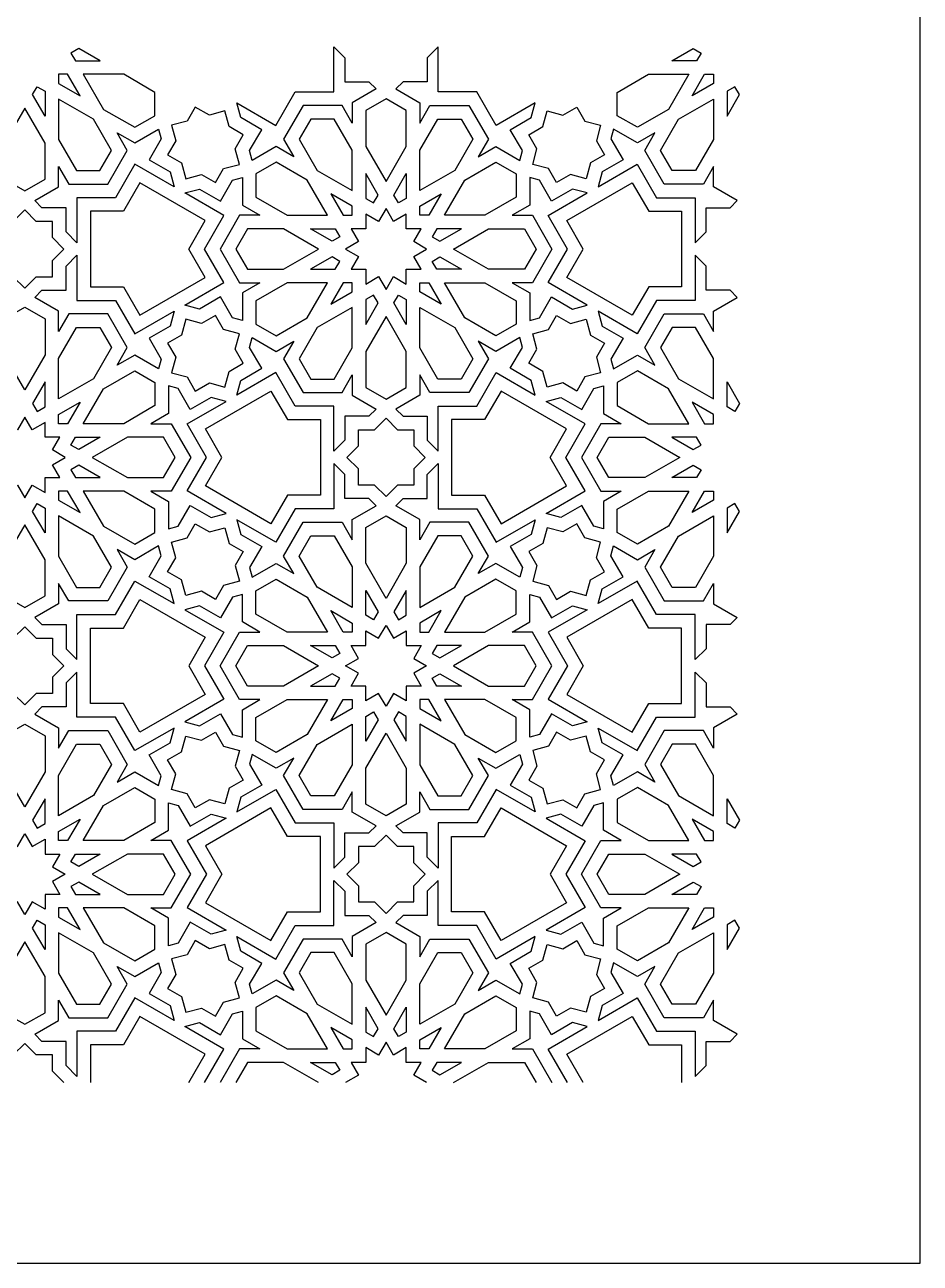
# Model space of a CAD drawing. Extents: x -2840 to -859, y 781 to 3225.
# Drawn here: x -1850 to -859, y 781 to 2152 of the extents above; entities that cross this region are included whole.
import ezdxf

# ---------------------------------------------------------------- set-up
doc = ezdxf.new("R2010")
doc.units = 0
doc.layers.add('LAYER_05', color=1, linetype='CONTINUOUS')

msp = doc.modelspace()

# ---------------------------------------------------------------- linework, layer by layer
at = {"layer": 'LAYER_05'}
for points in [[(-2840.5, 780.7), (-858.9, 780.7), (-858.9, 3225.4), (-2840.5, 3225.4)], [(-1793.6, 2112.2), (-1766.2, 2112.2), (-1790, 2125.9), (-1798.7, 2120.8)], [(-1461, 2081), (-1487.4, 2065.7), (-1487.4, 2043.2), (-1498.6, 2062.7), (-1541.8, 2062.7), (-1563.4, 2025.4), (-1552.1, 2005.8), (-1571.6, 2017.1), (-1598, 2001.9), (-1600.9, 2012.7), (-1587.5, 2035.8), (-1610.7, 2049.2), (-1615.1, 2065.6), (-1571.8, 2040.6), (-1550.4, 2077.7), (-1507.6, 2077.7), (-1507.6, 2127.6), (-1495.6, 2115.6), (-1495.6, 2088.9), (-1468.9, 2088.9)], [(-1439, 2081), (-1412.6, 2065.7), (-1412.6, 2043.2), (-1401.4, 2062.7), (-1358.2, 2062.7), (-1336.6, 2025.4), (-1347.9, 2005.8), (-1328.4, 2017.1), (-1302, 2001.9), (-1299.1, 2012.7), (-1312.5, 2035.8), (-1289.3, 2049.2), (-1284.9, 2065.6), (-1328.2, 2040.6), (-1349.6, 2077.7), (-1392.4, 2077.7), (-1392.4, 2127.6), (-1404.4, 2115.6), (-1404.4, 2088.9), (-1431.1, 2088.9)], [(-1106.3, 2112.2), (-1133.8, 2112.2), (-1110, 2125.9), (-1101.3, 2120.8)], [(-1812.3, 2087.1), (-1788.6, 2073.4), (-1802.3, 2097.2), (-1812.3, 2097.2)], [(-1762.6, 2058.4), (-1728.1, 2038.5), (-1705.7, 2051.4), (-1705.7, 2077.2), (-1740.2, 2097.2), (-1785, 2097.2)], [(-1137.4, 2058.4), (-1171.9, 2038.5), (-1194.3, 2051.4), (-1194.3, 2077.2), (-1159.7, 2097.2), (-1115, 2097.2)], [(-1087.7, 2087.1), (-1111.4, 2073.4), (-1097.7, 2097.2), (-1087.7, 2097.2)], [(-1827.3, 2078.5), (-1827.3, 2051), (-1841, 2074.8), (-1836, 2083.5)], [(-1072.7, 2078.5), (-1072.7, 2051), (-1058.9, 2074.8), (-1064, 2083.5)], [(-1849.7, 2059.8), (-1872.1, 2021), (-1872.1, 1981.2), (-1849.7, 1968.3), (-1827.3, 1981.2), (-1827.3, 2021)], [(-1812.3, 2025.1), (-1792.4, 1990.6), (-1766.6, 1990.6), (-1753.7, 2012.9), (-1773.6, 2047.4), (-1812.3, 2069.8)], [(-1612.3, 1997.5), (-1617, 2014.8), (-1608, 2030.3), (-1623.5, 2039.3), (-1628.2, 2056.7), (-1645.5, 2052), (-1661.1, 2061), (-1670, 2045.4), (-1687.4, 2040.8), (-1682.7, 2023.5), (-1691.7, 2007.9), (-1676.2, 1999), (-1671.5, 1981.6), (-1654.2, 1986.3), (-1638.6, 1977.3), (-1629.7, 1992.8)], [(-1450, 2070), (-1472.4, 2057.1), (-1472.4, 2017.2), (-1450, 1978.5), (-1427.6, 2017.2), (-1427.6, 2057.1)], [(-1287.7, 1997.5), (-1283, 2014.8), (-1292, 2030.3), (-1276.4, 2039.3), (-1271.8, 2056.7), (-1254.5, 2052), (-1238.9, 2061), (-1230, 2045.4), (-1212.6, 2040.8), (-1217.3, 2023.5), (-1208.3, 2007.9), (-1223.8, 1999), (-1228.5, 1981.6), (-1245.8, 1986.3), (-1261.4, 1977.3), (-1270.3, 1992.8)], [(-1087.7, 2025.1), (-1107.6, 1990.6), (-1133.4, 1990.6), (-1146.3, 2012.9), (-1126.4, 2047.4), (-1087.7, 2069.8)], [(-1487.4, 2013.2), (-1507.3, 2047.7), (-1533.1, 2047.7), (-1546, 2025.4), (-1526.1, 1990.8), (-1487.4, 1968.5)], [(-1412.6, 2013.2), (-1392.7, 2047.7), (-1366.9, 2047.7), (-1354, 2025.4), (-1373.9, 1990.8), (-1412.6, 1968.5)], [(-1792.1, 1910.7), (-1804.1, 1922.7), (-1804.1, 1949.4), (-1830.8, 1949.4), (-1838.7, 1957.3), (-1812.3, 1972.5), (-1812.3, 1995.1), (-1801.1, 1975.6), (-1757.9, 1975.6), (-1736.4, 2012.9), (-1747.6, 2032.4), (-1728.1, 2021.2), (-1701.7, 2036.4), (-1698.8, 2025.6), (-1712.2, 2002.4), (-1689, 1989.1), (-1684.6, 1972.7), (-1727.9, 1997.6), (-1749.3, 1960.6), (-1792.1, 1960.6)], [(-1107.9, 1910.7), (-1095.9, 1922.7), (-1095.9, 1949.4), (-1069.2, 1949.4), (-1061.3, 1957.3), (-1087.7, 1972.5), (-1087.7, 1995.1), (-1098.9, 1975.6), (-1142.1, 1975.6), (-1163.6, 2012.9), (-1152.4, 2032.4), (-1171.9, 2021.2), (-1198.3, 2036.4), (-1201.2, 2025.6), (-1187.8, 2002.4), (-1211, 1989.1), (-1215.3, 1972.7), (-1172.1, 1997.6), (-1150.7, 1960.6), (-1107.9, 1960.6)], [(-1537.1, 1979.9), (-1571.6, 1999.8), (-1594, 1986.9), (-1594, 1961), (-1559.5, 1941.1), (-1514.7, 1941.1)], [(-1362.9, 1979.9), (-1328.4, 1999.8), (-1306, 1986.9), (-1306, 1961), (-1340.5, 1941.1), (-1385.3, 1941.1)], [(-1777.1, 1861.9), (-1740.6, 1861.9), (-1722.4, 1830.4), (-1650, 1872.2), (-1668.2, 1903.7), (-1650, 1935.3), (-1722.4, 1977.1), (-1740.6, 1945.6), (-1777.1, 1945.6)], [(-1672.7, 1841.7), (-1629.5, 1866.7), (-1650.9, 1903.7), (-1629.5, 1940.8), (-1672.7, 1965.8), (-1656.3, 1970.2), (-1633.2, 1956.8), (-1619.8, 1980), (-1609, 1982.9), (-1609, 1952.4), (-1589.5, 1941.1), (-1612, 1941.1), (-1633.6, 1903.7), (-1612, 1866.4), (-1589.5, 1866.4), (-1609, 1855.1), (-1609, 1824.6), (-1619.8, 1827.5), (-1633.2, 1850.7), (-1656.3, 1837.3)], [(-1458.7, 1963.5), (-1472.4, 1987.2), (-1472.4, 1959.8), (-1463.7, 1954.8)], [(-1441.3, 1963.5), (-1427.6, 1987.2), (-1427.6, 1959.8), (-1436.3, 1954.8)], [(-1227.3, 1841.7), (-1270.5, 1866.7), (-1249.1, 1903.7), (-1270.5, 1940.8), (-1227.3, 1965.8), (-1243.7, 1970.2), (-1266.8, 1956.8), (-1280.2, 1980), (-1291, 1982.9), (-1291, 1952.4), (-1310.5, 1941.1), (-1288, 1941.1), (-1266.4, 1903.7), (-1288, 1866.4), (-1310.5, 1866.4), (-1291, 1855.1), (-1291, 1824.6), (-1280.2, 1827.5), (-1266.8, 1850.7), (-1243.7, 1837.3)], [(-1122.9, 1861.9), (-1159.4, 1861.9), (-1177.6, 1830.4), (-1250, 1872.2), (-1231.8, 1903.7), (-1250, 1935.3), (-1177.6, 1977.1), (-1159.4, 1945.6), (-1122.9, 1945.6)], [(-1487.4, 1951.2), (-1511.1, 1964.9), (-1497.4, 1941.1), (-1487.4, 1941.1)], [(-1412.6, 1951.2), (-1388.9, 1964.9), (-1402.6, 1941.1), (-1412.6, 1941.1)], [(-1450, 1859), (-1441.8, 1873.2), (-1427.6, 1865), (-1427.6, 1881.4), (-1411.3, 1881.4), (-1419.4, 1895.6), (-1405.3, 1903.7), (-1419.4, 1911.9), (-1411.3, 1926.1), (-1427.6, 1926.1), (-1427.6, 1942.5), (-1441.8, 1934.3), (-1450, 1948.5), (-1458.2, 1934.3), (-1472.4, 1942.5), (-1472.4, 1926.1), (-1488.7, 1926.1), (-1480.6, 1911.9), (-1494.7, 1903.7), (-1480.6, 1895.6), (-1488.7, 1881.4), (-1472.4, 1881.4), (-1472.4, 1865), (-1458.2, 1873.2)], [(-1849.7, 1947.1), (-1862.4, 1934.4), (-1880.3, 1934.4), (-1880.3, 1916.4), (-1893, 1903.7), (-1880.3, 1891.1), (-1880.3, 1873.1), (-1862.4, 1873.1), (-1849.7, 1860.4), (-1837, 1873.1), (-1819.1, 1873.1), (-1819.1, 1891.1), (-1806.4, 1903.7), (-1819.1, 1916.4), (-1819.1, 1934.4), (-1837, 1934.4)], [(-1563.5, 1926.1), (-1603.3, 1926.1), (-1616.2, 1903.7), (-1603.3, 1881.4), (-1563.5, 1881.4), (-1524.7, 1903.7)], [(-1509.7, 1912.4), (-1533.5, 1926.1), (-1506.1, 1926.1), (-1501, 1917.4)], [(-1390.3, 1912.4), (-1366.5, 1926.1), (-1393.9, 1926.1), (-1399, 1917.4)], [(-1336.5, 1926.1), (-1296.7, 1926.1), (-1283.8, 1903.7), (-1296.7, 1881.4), (-1336.5, 1881.4), (-1375.3, 1903.7)], [(-1701.7, 1771.1), (-1728.1, 1786.3), (-1747.6, 1775.1), (-1736.4, 1794.6), (-1757.9, 1831.9), (-1801.1, 1831.9), (-1812.3, 1812.4), (-1812.3, 1835), (-1838.7, 1850.2), (-1830.8, 1858.1), (-1804.1, 1858.1), (-1804.1, 1884.8), (-1792.1, 1896.8), (-1792.1, 1846.9), (-1749.3, 1846.9), (-1727.9, 1809.9), (-1684.6, 1834.8), (-1689, 1818.4), (-1712.2, 1805.1), (-1698.8, 1781.9)], [(-1509.7, 1895.1), (-1533.5, 1881.4), (-1506.1, 1881.4), (-1501, 1890.1)], [(-1390.3, 1895.1), (-1366.5, 1881.4), (-1393.9, 1881.4), (-1399, 1890.1)], [(-1198.3, 1771.1), (-1171.9, 1786.3), (-1152.4, 1775.1), (-1163.6, 1794.6), (-1142.1, 1831.9), (-1098.9, 1831.9), (-1087.7, 1812.4), (-1087.7, 1835), (-1061.3, 1850.2), (-1069.2, 1858.1), (-1095.9, 1858.1), (-1095.9, 1884.8), (-1107.9, 1896.8), (-1107.9, 1846.9), (-1150.7, 1846.9), (-1172.1, 1809.9), (-1215.3, 1834.8), (-1211, 1818.4), (-1187.8, 1805.1), (-1201.2, 1781.9)], [(-1559.5, 1866.4), (-1594, 1846.5), (-1594, 1820.6), (-1571.6, 1807.7), (-1537.1, 1827.6), (-1514.7, 1866.4)], [(-1497.4, 1866.4), (-1511.1, 1842.6), (-1487.4, 1856.3), (-1487.4, 1866.4)], [(-1402.6, 1866.4), (-1388.9, 1842.6), (-1412.6, 1856.3), (-1412.6, 1866.4)], [(-1340.5, 1866.4), (-1306, 1846.5), (-1306, 1820.6), (-1328.4, 1807.7), (-1362.9, 1827.6), (-1385.3, 1866.4)], [(-1472.4, 1847.7), (-1472.4, 1820.3), (-1458.7, 1844), (-1463.7, 1852.7)], [(-1427.6, 1847.7), (-1427.6, 1820.3), (-1441.3, 1844), (-1436.3, 1852.7)], [(-1849.7, 1747.7), (-1872.1, 1786.5), (-1872.1, 1826.3), (-1849.7, 1839.2), (-1827.3, 1826.3), (-1827.3, 1786.5)], [(-1526.1, 1816.7), (-1546, 1782.1), (-1533.1, 1759.8), (-1507.3, 1759.8), (-1487.4, 1794.3), (-1487.4, 1839)], [(-1373.9, 1816.7), (-1354, 1782.1), (-1366.9, 1759.8), (-1392.7, 1759.8), (-1412.6, 1794.3), (-1412.6, 1839)], [(-1612.3, 1810), (-1629.7, 1814.7), (-1638.6, 1830.2), (-1654.2, 1821.2), (-1671.5, 1825.9), (-1676.2, 1808.5), (-1691.7, 1799.6), (-1682.7, 1784), (-1687.4, 1766.7), (-1670, 1762.1), (-1661.1, 1746.5), (-1645.5, 1755.5), (-1628.2, 1750.8), (-1623.5, 1768.2), (-1608, 1777.2), (-1617, 1792.7)], [(-1450, 1829), (-1472.4, 1790.3), (-1472.4, 1750.4), (-1450, 1737.5), (-1427.6, 1750.4), (-1427.6, 1790.3)], [(-1287.7, 1810), (-1270.3, 1814.7), (-1261.4, 1830.2), (-1245.8, 1821.2), (-1228.5, 1825.9), (-1223.8, 1808.5), (-1208.3, 1799.6), (-1217.3, 1784), (-1212.6, 1766.7), (-1230, 1762.1), (-1238.9, 1746.5), (-1254.5, 1755.5), (-1271.8, 1750.8), (-1276.4, 1768.2), (-1292, 1777.2), (-1283, 1792.7)], [(-1812.3, 1782.4), (-1792.4, 1816.9), (-1766.6, 1816.9), (-1753.7, 1794.6), (-1773.6, 1760.1), (-1812.3, 1737.7)], [(-1087.7, 1782.4), (-1107.6, 1816.9), (-1133.4, 1816.9), (-1146.3, 1794.6), (-1126.4, 1760.1), (-1087.7, 1737.7)], [(-1615.1, 1741.9), (-1610.7, 1758.3), (-1587.5, 1771.7), (-1600.9, 1794.8), (-1598, 1805.6), (-1571.6, 1790.4), (-1552.1, 1801.7), (-1563.4, 1782.1), (-1541.8, 1744.8), (-1498.6, 1744.8), (-1487.4, 1764.3), (-1487.4, 1741.8), (-1461, 1726.5), (-1468.9, 1718.6), (-1495.6, 1718.6), (-1495.6, 1691.9), (-1507.6, 1679.9), (-1507.6, 1729.8), (-1550.4, 1729.8), (-1571.8, 1766.9)], [(-1284.9, 1741.9), (-1289.3, 1758.3), (-1312.5, 1771.7), (-1299.1, 1794.8), (-1302, 1805.6), (-1328.4, 1790.4), (-1347.9, 1801.7), (-1336.6, 1782.1), (-1358.2, 1744.8), (-1401.4, 1744.8), (-1412.6, 1764.3), (-1412.6, 1741.8), (-1439, 1726.5), (-1431.1, 1718.6), (-1404.4, 1718.6), (-1404.4, 1691.9), (-1392.4, 1679.9), (-1392.4, 1729.8), (-1349.6, 1729.8), (-1328.2, 1766.9)], [(-1827.3, 1729), (-1827.3, 1756.5), (-1841, 1732.7), (-1836, 1724)], [(-1762.6, 1749.1), (-1728.1, 1769), (-1705.7, 1756.1), (-1705.7, 1730.3), (-1740.2, 1710.3), (-1785, 1710.3)], [(-1137.4, 1749.1), (-1171.9, 1769), (-1194.3, 1756.1), (-1194.3, 1730.3), (-1159.7, 1710.3), (-1115, 1710.3)], [(-1072.7, 1729), (-1072.7, 1756.5), (-1058.9, 1732.7), (-1064, 1724)], [(-1666.1, 1673), (-1687.7, 1635.6), (-1710.2, 1635.6), (-1690.7, 1624.3), (-1690.7, 1593.9), (-1679.9, 1596.8), (-1666.6, 1619.9), (-1643.4, 1606.6), (-1627, 1610.9), (-1670.2, 1635.9), (-1648.8, 1673), (-1670.2, 1710.1), (-1627, 1735), (-1643.4, 1739.4), (-1666.6, 1726), (-1679.9, 1749.2), (-1690.7, 1752.1), (-1690.7, 1721.6), (-1710.2, 1710.3), (-1687.7, 1710.3)], [(-1631.5, 1673), (-1649.7, 1704.6), (-1577.3, 1746.4), (-1559.1, 1714.8), (-1522.6, 1714.8), (-1522.6, 1631.2), (-1559.1, 1631.2), (-1577.3, 1599.6), (-1649.7, 1641.4)], [(-1268.5, 1673), (-1250.3, 1704.6), (-1322.7, 1746.4), (-1340.9, 1714.8), (-1377.4, 1714.8), (-1377.4, 1631.2), (-1340.9, 1631.2), (-1322.7, 1599.6), (-1250.3, 1641.4)], [(-1233.8, 1673), (-1212.3, 1635.6), (-1189.7, 1635.6), (-1209.3, 1624.3), (-1209.3, 1593.9), (-1220.1, 1596.8), (-1233.4, 1619.9), (-1256.6, 1606.6), (-1273, 1610.9), (-1229.8, 1635.9), (-1251.2, 1673), (-1229.8, 1710.1), (-1273, 1735), (-1256.6, 1739.4), (-1233.4, 1726), (-1220.1, 1749.2), (-1209.3, 1752.1), (-1209.3, 1721.6), (-1189.7, 1710.3), (-1212.3, 1710.3)], [(-1812.3, 1720.4), (-1788.6, 1734.1), (-1802.3, 1710.3), (-1812.3, 1710.3)], [(-1087.7, 1720.4), (-1111.4, 1734.1), (-1097.7, 1710.3), (-1087.7, 1710.3)], [(-1849.7, 1717.7), (-1857.9, 1703.5), (-1872.1, 1711.7), (-1872.1, 1695.3), (-1888.5, 1695.3), (-1880.3, 1681.2), (-1894.4, 1673), (-1880.3, 1664.8), (-1888.5, 1650.6), (-1872.1, 1650.6), (-1872.1, 1634.2), (-1857.9, 1642.4), (-1849.7, 1628.2), (-1841.5, 1642.4), (-1827.3, 1634.2), (-1827.3, 1650.6), (-1811, 1650.6), (-1819.2, 1664.8), (-1805, 1673), (-1819.2, 1681.2), (-1811, 1695.3), (-1827.3, 1695.3), (-1827.3, 1711.7), (-1841.5, 1703.5)], [(-1450, 1629.7), (-1462.7, 1642.3), (-1480.6, 1642.3), (-1480.6, 1660.3), (-1493.3, 1673), (-1480.6, 1685.7), (-1480.6, 1703.6), (-1462.7, 1703.6), (-1450, 1716.3), (-1437.3, 1703.6), (-1419.4, 1703.6), (-1419.4, 1685.7), (-1406.7, 1673), (-1419.4, 1660.3), (-1419.4, 1642.3), (-1437.3, 1642.3)], [(-1793.6, 1695.3), (-1766.2, 1695.3), (-1790, 1681.6), (-1798.7, 1686.7)], [(-1775, 1673), (-1736.2, 1650.6), (-1696.4, 1650.6), (-1683.5, 1673), (-1696.4, 1695.3), (-1736.2, 1695.3)], [(-1125, 1673), (-1163.8, 1650.6), (-1203.6, 1650.6), (-1216.5, 1673), (-1203.6, 1695.3), (-1163.8, 1695.3)], [(-1106.3, 1695.3), (-1133.8, 1695.3), (-1110, 1681.6), (-1101.3, 1686.7)], [(-1793.6, 1650.6), (-1766.2, 1650.6), (-1790, 1664.3), (-1798.7, 1659.3)], [(-1615.1, 1604), (-1610.7, 1587.7), (-1587.5, 1574.3), (-1600.9, 1551.1), (-1598, 1540.3), (-1571.6, 1555.6), (-1552.1, 1544.3), (-1563.4, 1563.8), (-1541.8, 1601.2), (-1498.6, 1601.2), (-1487.4, 1581.7), (-1487.4, 1604.2), (-1461, 1619.4), (-1468.9, 1627.3), (-1495.6, 1627.3), (-1495.6, 1654.1), (-1507.6, 1666.1), (-1507.6, 1616.2), (-1550.4, 1616.2), (-1571.8, 1579.1)], [(-1284.9, 1604), (-1289.3, 1587.7), (-1312.5, 1574.3), (-1299.1, 1551.1), (-1302, 1540.3), (-1328.4, 1555.6), (-1347.9, 1544.3), (-1336.6, 1563.8), (-1358.2, 1601.2), (-1401.4, 1601.2), (-1412.6, 1581.7), (-1412.6, 1604.2), (-1439, 1619.4), (-1431.1, 1627.3), (-1404.4, 1627.3), (-1404.4, 1654.1), (-1392.4, 1666.1), (-1392.4, 1616.2), (-1349.6, 1616.2), (-1328.2, 1579.1)], [(-1106.3, 1650.6), (-1133.8, 1650.6), (-1110, 1664.3), (-1101.3, 1659.3)], [(-1812.3, 1625.6), (-1788.6, 1611.9), (-1802.3, 1635.6), (-1812.3, 1635.6)], [(-1762.6, 1596.9), (-1728.1, 1576.9), (-1705.7, 1589.9), (-1705.7, 1615.7), (-1740.2, 1635.6), (-1785, 1635.6)], [(-1137.4, 1596.9), (-1171.9, 1576.9), (-1194.3, 1589.9), (-1194.3, 1615.7), (-1159.7, 1635.6), (-1115, 1635.6)], [(-1087.7, 1625.6), (-1111.4, 1611.9), (-1097.7, 1635.6), (-1087.7, 1635.6)], [(-1827.3, 1616.9), (-1827.3, 1589.5), (-1841, 1613.2), (-1836, 1621.9)], [(-1072.7, 1616.9), (-1072.7, 1589.5), (-1058.9, 1613.2), (-1064, 1621.9)], [(-1812.3, 1563.5), (-1792.4, 1529), (-1766.6, 1529), (-1753.7, 1551.4), (-1773.6, 1585.9), (-1812.3, 1608.3)], [(-1450, 1516.9), (-1472.4, 1555.7), (-1472.4, 1595.5), (-1450, 1608.4), (-1427.6, 1595.5), (-1427.6, 1555.7)], [(-1087.7, 1563.5), (-1107.6, 1529), (-1133.4, 1529), (-1146.3, 1551.4), (-1126.4, 1585.9), (-1087.7, 1608.3)], [(-1849.7, 1598.2), (-1872.1, 1559.5), (-1872.1, 1519.6), (-1849.7, 1506.7), (-1827.3, 1519.6), (-1827.3, 1559.5)], [(-1612.3, 1535.9), (-1629.7, 1531.3), (-1638.6, 1515.7), (-1654.2, 1524.7), (-1671.5, 1520.1), (-1676.2, 1537.4), (-1691.7, 1546.4), (-1682.7, 1561.9), (-1687.4, 1579.2), (-1670, 1583.9), (-1661.1, 1599.4), (-1645.5, 1590.5), (-1628.2, 1595.1), (-1623.5, 1577.8), (-1608, 1568.8), (-1617, 1553.3)], [(-1287.7, 1535.9), (-1270.3, 1531.3), (-1261.4, 1515.7), (-1245.8, 1524.7), (-1228.5, 1520.1), (-1223.8, 1537.4), (-1208.3, 1546.4), (-1217.3, 1561.9), (-1212.6, 1579.2), (-1230, 1583.9), (-1238.9, 1599.4), (-1254.5, 1590.5), (-1271.8, 1595.1), (-1276.4, 1577.8), (-1292, 1568.8), (-1283, 1553.3)], [(-1526.1, 1529.3), (-1546, 1563.8), (-1533.1, 1586.2), (-1507.3, 1586.2), (-1487.4, 1551.7), (-1487.4, 1506.9)], [(-1373.9, 1529.3), (-1354, 1563.8), (-1366.9, 1586.2), (-1392.7, 1586.2), (-1412.6, 1551.7), (-1412.6, 1506.9)], [(-1701.7, 1574.9), (-1728.1, 1559.6), (-1747.6, 1570.9), (-1736.4, 1551.4), (-1757.9, 1514), (-1801.1, 1514), (-1812.3, 1533.5), (-1812.3, 1511), (-1838.7, 1495.8), (-1830.8, 1487.8), (-1804.1, 1487.8), (-1804.1, 1461.1), (-1792.1, 1449.1), (-1792.1, 1499), (-1749.3, 1499), (-1727.9, 1536.1), (-1684.6, 1511.1), (-1689, 1527.5), (-1712.2, 1540.9), (-1698.8, 1564)], [(-1198.3, 1574.9), (-1171.9, 1559.6), (-1152.4, 1570.9), (-1163.6, 1551.4), (-1142.1, 1514), (-1098.9, 1514), (-1087.7, 1533.5), (-1087.7, 1511), (-1061.3, 1495.8), (-1069.2, 1487.8), (-1095.9, 1487.8), (-1095.9, 1461.1), (-1107.9, 1449.1), (-1107.9, 1499), (-1150.7, 1499), (-1172.1, 1536.1), (-1215.3, 1511.1), (-1211, 1527.5), (-1187.8, 1540.9), (-1201.2, 1564)], [(-1559.5, 1479.6), (-1594, 1499.5), (-1594, 1525.3), (-1571.6, 1538.2), (-1537.1, 1518.3), (-1514.7, 1479.6)], [(-1340.5, 1479.6), (-1306, 1499.5), (-1306, 1525.3), (-1328.4, 1538.2), (-1362.9, 1518.3), (-1385.3, 1479.6)], [(-1472.4, 1498.3), (-1472.4, 1525.7), (-1458.7, 1501.9), (-1463.7, 1493.2)], [(-1427.6, 1498.3), (-1427.6, 1525.7), (-1441.3, 1501.9), (-1436.3, 1493.2)], [(-1777.1, 1484), (-1740.6, 1484), (-1722.4, 1515.6), (-1650, 1473.8), (-1668.2, 1442.2), (-1650, 1410.6), (-1722.4, 1368.8), (-1740.6, 1400.4), (-1777.1, 1400.4)], [(-1672.7, 1504.2), (-1629.5, 1479.3), (-1650.9, 1442.2), (-1629.5, 1405.1), (-1672.7, 1380.2), (-1656.3, 1375.8), (-1633.2, 1389.1), (-1619.8, 1366), (-1609, 1363.1), (-1609, 1393.6), (-1589.5, 1404.8), (-1612, 1404.8), (-1633.6, 1442.2), (-1612, 1479.6), (-1589.5, 1479.6), (-1609, 1490.8), (-1609, 1521.3), (-1619.8, 1518.4), (-1633.2, 1495.3), (-1656.3, 1508.6)], [(-1227.3, 1504.2), (-1270.5, 1479.3), (-1249.1, 1442.2), (-1270.5, 1405.1), (-1227.3, 1380.2), (-1243.7, 1375.8), (-1266.8, 1389.1), (-1280.2, 1366), (-1291, 1363.1), (-1291, 1393.6), (-1310.5, 1404.8), (-1288, 1404.8), (-1266.4, 1442.2), (-1288, 1479.6), (-1310.5, 1479.6), (-1291, 1490.8), (-1291, 1521.3), (-1280.2, 1518.4), (-1266.8, 1495.3), (-1243.7, 1508.6)], [(-1122.9, 1484), (-1159.4, 1484), (-1177.6, 1515.6), (-1250, 1473.8), (-1231.8, 1442.2), (-1250, 1410.6), (-1177.6, 1368.8), (-1159.4, 1400.4), (-1122.9, 1400.4)], [(-1497.4, 1479.6), (-1511.1, 1503.3), (-1487.4, 1489.6), (-1487.4, 1479.6)], [(-1402.6, 1479.6), (-1388.9, 1503.3), (-1412.6, 1489.6), (-1412.6, 1479.6)], [(-1849.7, 1398.9), (-1862.4, 1411.6), (-1880.3, 1411.6), (-1880.3, 1429.5), (-1893, 1442.2), (-1880.3, 1454.9), (-1880.3, 1472.8), (-1862.4, 1472.8), (-1849.7, 1485.5), (-1837, 1472.8), (-1819.1, 1472.8), (-1819.1, 1454.9), (-1806.4, 1442.2), (-1819.1, 1429.5), (-1819.1, 1411.6), (-1837, 1411.6)], [(-1450, 1486.9), (-1441.8, 1472.8), (-1427.6, 1480.9), (-1427.6, 1464.6), (-1411.3, 1464.6), (-1419.4, 1450.4), (-1405.3, 1442.2), (-1419.4, 1434), (-1411.3, 1419.8), (-1427.6, 1419.8), (-1427.6, 1403.5), (-1441.8, 1411.6), (-1450, 1397.5), (-1458.2, 1411.6), (-1472.4, 1403.5), (-1472.4, 1419.8), (-1488.7, 1419.8), (-1480.6, 1434), (-1494.7, 1442.2), (-1480.6, 1450.4), (-1488.7, 1464.6), (-1472.4, 1464.6), (-1472.4, 1480.9), (-1458.2, 1472.8)], [(-1563.5, 1419.8), (-1603.3, 1419.8), (-1616.2, 1442.2), (-1603.3, 1464.6), (-1563.5, 1464.6), (-1524.7, 1442.2)], [(-1509.7, 1450.9), (-1533.5, 1464.6), (-1506.1, 1464.6), (-1501, 1455.9)], [(-1390.3, 1450.9), (-1366.5, 1464.6), (-1393.9, 1464.6), (-1399, 1455.9)], [(-1336.5, 1419.8), (-1296.7, 1419.8), (-1283.8, 1442.2), (-1296.7, 1464.6), (-1336.5, 1464.6), (-1375.3, 1442.2)], [(-1792.1, 1435.3), (-1804.1, 1423.3), (-1804.1, 1396.6), (-1830.8, 1396.6), (-1838.7, 1388.7), (-1812.3, 1373.4), (-1812.3, 1350.9), (-1801.1, 1370.4), (-1757.9, 1370.4), (-1736.4, 1333), (-1747.6, 1313.5), (-1728.1, 1324.8), (-1701.7, 1309.5), (-1698.8, 1320.4), (-1712.2, 1343.5), (-1689, 1356.9), (-1684.6, 1373.3), (-1727.9, 1348.3), (-1749.3, 1385.4), (-1792.1, 1385.4)], [(-1509.7, 1433.5), (-1533.5, 1419.8), (-1506.1, 1419.8), (-1501, 1428.5)], [(-1390.3, 1433.5), (-1366.5, 1419.8), (-1393.9, 1419.8), (-1399, 1428.5)], [(-1107.9, 1435.3), (-1095.9, 1423.3), (-1095.9, 1396.6), (-1069.2, 1396.6), (-1061.3, 1388.7), (-1087.7, 1373.4), (-1087.7, 1350.9), (-1098.9, 1370.4), (-1142.1, 1370.4), (-1163.6, 1333), (-1152.4, 1313.5), (-1171.9, 1324.8), (-1198.3, 1309.5), (-1201.2, 1320.4), (-1187.8, 1343.5), (-1211, 1356.9), (-1215.3, 1373.3), (-1172.1, 1348.3), (-1150.7, 1385.4), (-1107.9, 1385.4)], [(-1537.1, 1366.1), (-1571.6, 1346.2), (-1594, 1359.1), (-1594, 1384.9), (-1559.5, 1404.8), (-1514.7, 1404.8)], [(-1487.4, 1394.8), (-1511.1, 1381.1), (-1497.4, 1404.8), (-1487.4, 1404.8)], [(-1412.6, 1394.8), (-1388.9, 1381.1), (-1402.6, 1404.8), (-1412.6, 1404.8)], [(-1362.9, 1366.1), (-1328.4, 1346.2), (-1306, 1359.1), (-1306, 1384.9), (-1340.5, 1404.8), (-1385.3, 1404.8)], [(-1458.7, 1382.5), (-1472.4, 1358.7), (-1472.4, 1386.1), (-1463.7, 1391.2)], [(-1441.3, 1382.5), (-1427.6, 1358.7), (-1427.6, 1386.1), (-1436.3, 1391.2)], [(-1849.7, 1286.2), (-1872.1, 1324.9), (-1872.1, 1364.8), (-1849.7, 1377.7), (-1827.3, 1364.8), (-1827.3, 1324.9)], [(-1487.4, 1332.7), (-1507.3, 1298.2), (-1533.1, 1298.2), (-1546, 1320.6), (-1526.1, 1355.1), (-1487.4, 1377.5)], [(-1412.6, 1332.7), (-1392.7, 1298.2), (-1366.9, 1298.2), (-1354, 1320.6), (-1373.9, 1355.1), (-1412.6, 1377.5)], [(-1612.3, 1348.5), (-1617, 1331.1), (-1608, 1315.6), (-1623.5, 1306.6), (-1628.2, 1289.3), (-1645.5, 1293.9), (-1661.1, 1285), (-1670, 1300.5), (-1687.4, 1305.2), (-1682.7, 1322.5), (-1691.7, 1338), (-1676.2, 1347), (-1671.5, 1364.3), (-1654.2, 1359.7), (-1638.6, 1368.7), (-1629.7, 1353.1)], [(-1450, 1276), (-1472.4, 1288.9), (-1472.4, 1328.7), (-1450, 1367.5), (-1427.6, 1328.7), (-1427.6, 1288.9)], [(-1287.7, 1348.5), (-1283, 1331.1), (-1292, 1315.6), (-1276.4, 1306.6), (-1271.8, 1289.3), (-1254.5, 1293.9), (-1238.9, 1285), (-1230, 1300.5), (-1212.6, 1305.2), (-1217.3, 1322.5), (-1208.3, 1338), (-1223.8, 1347), (-1228.5, 1364.3), (-1245.8, 1359.7), (-1261.4, 1368.7), (-1270.3, 1353.1)], [(-1812.3, 1320.9), (-1792.4, 1355.4), (-1766.6, 1355.4), (-1753.7, 1333), (-1773.6, 1298.5), (-1812.3, 1276.2)], [(-1461, 1265), (-1487.4, 1280.2), (-1487.4, 1302.7), (-1498.6, 1283.2), (-1541.8, 1283.2), (-1563.4, 1320.6), (-1552.1, 1340.1), (-1571.6, 1328.8), (-1598, 1344.1), (-1600.9, 1333.3), (-1587.5, 1310.1), (-1610.7, 1296.7), (-1615.1, 1280.4), (-1571.8, 1305.3), (-1550.4, 1268.2), (-1507.6, 1268.2), (-1507.6, 1218.3), (-1495.6, 1230.3), (-1495.6, 1257.1), (-1468.9, 1257.1)], [(-1439, 1265), (-1412.6, 1280.2), (-1412.6, 1302.7), (-1401.4, 1283.2), (-1358.2, 1283.2), (-1336.6, 1320.6), (-1347.9, 1340.1), (-1328.4, 1328.8), (-1302, 1344.1), (-1299.1, 1333.3), (-1312.5, 1310.1), (-1289.3, 1296.7), (-1284.9, 1280.4), (-1328.2, 1305.3), (-1349.6, 1268.2), (-1392.4, 1268.2), (-1392.4, 1218.3), (-1404.4, 1230.3), (-1404.4, 1257.1), (-1431.1, 1257.1)], [(-1087.7, 1320.9), (-1107.6, 1355.4), (-1133.4, 1355.4), (-1146.3, 1333), (-1126.4, 1298.5), (-1087.7, 1276.2)], [(-1762.6, 1287.5), (-1728.1, 1307.5), (-1705.7, 1294.5), (-1705.7, 1268.7), (-1740.2, 1248.8), (-1785, 1248.8)], [(-1137.4, 1287.5), (-1171.9, 1307.5), (-1194.3, 1294.5), (-1194.3, 1268.7), (-1159.7, 1248.8), (-1115, 1248.8)], [(-1827.3, 1267.5), (-1827.3, 1294.9), (-1841, 1271.2), (-1836, 1262.5)], [(-1648.8, 1211.4), (-1670.2, 1174.4), (-1627, 1149.4), (-1643.4, 1145), (-1666.6, 1158.4), (-1679.9, 1135.2), (-1690.7, 1132.3), (-1690.7, 1162.8), (-1710.2, 1174.1), (-1687.7, 1174.1), (-1666.1, 1211.4), (-1687.7, 1248.8), (-1710.2, 1248.8), (-1690.7, 1260.1), (-1690.7, 1290.5), (-1679.9, 1287.6), (-1666.6, 1264.5), (-1643.4, 1277.8), (-1627, 1273.5), (-1670.2, 1248.5)], [(-1251.2, 1211.4), (-1229.8, 1174.4), (-1273, 1149.4), (-1256.6, 1145), (-1233.4, 1158.4), (-1220.1, 1135.2), (-1209.3, 1132.3), (-1209.3, 1162.8), (-1189.7, 1174.1), (-1212.3, 1174.1), (-1233.8, 1211.4), (-1212.3, 1248.8), (-1189.7, 1248.8), (-1209.3, 1260.1), (-1209.3, 1290.5), (-1220.1, 1287.6), (-1233.4, 1264.5), (-1256.6, 1277.8), (-1273, 1273.5), (-1229.8, 1248.5)], [(-1072.7, 1267.5), (-1072.7, 1294.9), (-1058.9, 1271.2), (-1064, 1262.5)], [(-1631.5, 1211.4), (-1649.7, 1179.8), (-1577.3, 1138), (-1559.1, 1169.6), (-1522.6, 1169.6), (-1522.6, 1253.2), (-1559.1, 1253.2), (-1577.3, 1284.8), (-1649.7, 1243)], [(-1268.5, 1211.4), (-1250.3, 1179.8), (-1322.7, 1138), (-1340.9, 1169.6), (-1377.4, 1169.6), (-1377.4, 1253.2), (-1340.9, 1253.2), (-1322.7, 1284.8), (-1250.3, 1243)], [(-1812.3, 1258.8), (-1788.6, 1272.5), (-1802.3, 1248.8), (-1812.3, 1248.8)], [(-1087.7, 1258.8), (-1111.4, 1272.5), (-1097.7, 1248.8), (-1087.7, 1248.8)], [(-1805, 1211.4), (-1819.2, 1203.2), (-1811, 1189.1), (-1827.3, 1189.1), (-1827.3, 1172.7), (-1841.5, 1180.9), (-1849.7, 1166.7), (-1857.9, 1180.9), (-1872.1, 1172.7), (-1872.1, 1189.1), (-1888.5, 1189.1), (-1880.3, 1203.2), (-1894.4, 1211.4), (-1880.3, 1219.6), (-1888.5, 1233.8), (-1872.1, 1233.8), (-1872.1, 1250.2), (-1857.9, 1242), (-1849.7, 1256.2), (-1841.5, 1242), (-1827.3, 1250.2), (-1827.3, 1233.8), (-1811, 1233.8), (-1819.2, 1219.6)], [(-1493.3, 1211.4), (-1480.6, 1198.7), (-1480.6, 1180.8), (-1462.7, 1180.8), (-1450, 1168.1), (-1437.3, 1180.8), (-1419.4, 1180.8), (-1419.4, 1198.7), (-1406.7, 1211.4), (-1419.4, 1224.1), (-1419.4, 1242.1), (-1437.3, 1242.1), (-1450, 1254.7), (-1462.7, 1242.1), (-1480.6, 1242.1), (-1480.6, 1224.1)], [(-1793.6, 1233.8), (-1766.2, 1233.8), (-1790, 1220.1), (-1798.7, 1225.1)], [(-1683.5, 1211.4), (-1696.4, 1233.8), (-1736.2, 1233.8), (-1775, 1211.4), (-1736.2, 1189.1), (-1696.4, 1189.1)], [(-1216.5, 1211.4), (-1203.6, 1233.8), (-1163.8, 1233.8), (-1125, 1211.4), (-1163.8, 1189.1), (-1203.6, 1189.1)], [(-1106.3, 1233.8), (-1133.8, 1233.8), (-1110, 1220.1), (-1101.3, 1225.1)], [(-1793.6, 1189.1), (-1766.2, 1189.1), (-1790, 1202.8), (-1798.7, 1197.8)], [(-1461, 1157.9), (-1487.4, 1142.6), (-1487.4, 1120.1), (-1498.6, 1139.6), (-1541.8, 1139.6), (-1563.4, 1102.3), (-1552.1, 1082.7), (-1571.6, 1094), (-1598, 1078.8), (-1600.9, 1089.6), (-1587.5, 1112.7), (-1610.7, 1126.1), (-1615.1, 1142.5), (-1571.8, 1117.5), (-1550.4, 1154.6), (-1507.6, 1154.6), (-1507.6, 1204.5), (-1495.6, 1192.5), (-1495.6, 1165.8), (-1468.9, 1165.8)], [(-1439, 1157.9), (-1412.6, 1142.6), (-1412.6, 1120.1), (-1401.4, 1139.6), (-1358.2, 1139.6), (-1336.6, 1102.3), (-1347.9, 1082.7), (-1328.4, 1094), (-1302, 1078.8), (-1299.1, 1089.6), (-1312.5, 1112.7), (-1289.3, 1126.1), (-1284.9, 1142.5), (-1328.2, 1117.5), (-1349.6, 1154.6), (-1392.4, 1154.6), (-1392.4, 1204.5), (-1404.4, 1192.5), (-1404.4, 1165.8), (-1431.1, 1165.8)], [(-1106.3, 1189.1), (-1133.8, 1189.1), (-1110, 1202.8), (-1101.3, 1197.8)], [(-1812.3, 1164), (-1788.6, 1150.3), (-1802.3, 1174.1), (-1812.3, 1174.1)], [(-1762.6, 1135.3), (-1728.1, 1115.4), (-1705.7, 1128.3), (-1705.7, 1154.1), (-1740.2, 1174.1), (-1785, 1174.1)], [(-1137.4, 1135.3), (-1171.9, 1115.4), (-1194.3, 1128.3), (-1194.3, 1154.1), (-1159.7, 1174.1), (-1115, 1174.1)], [(-1087.7, 1164), (-1111.4, 1150.3), (-1097.7, 1174.1), (-1087.7, 1174.1)], [(-1827.3, 1155.4), (-1827.3, 1128), (-1841, 1151.7), (-1836, 1160.4)], [(-1072.7, 1155.4), (-1072.7, 1128), (-1058.9, 1151.7), (-1064, 1160.4)], [(-1812.3, 1102), (-1792.4, 1067.5), (-1766.6, 1067.5), (-1753.7, 1089.8), (-1773.6, 1124.3), (-1812.3, 1146.7)], [(-1450, 1146.9), (-1472.4, 1134), (-1472.4, 1094.1), (-1450, 1055.4), (-1427.6, 1094.1), (-1427.6, 1134)], [(-1087.7, 1102), (-1107.6, 1067.5), (-1133.4, 1067.5), (-1146.3, 1089.8), (-1126.4, 1124.3), (-1087.7, 1146.7)], [(-1849.7, 1136.7), (-1872.1, 1098), (-1872.1, 1058.1), (-1849.7, 1045.2), (-1827.3, 1058.1), (-1827.3, 1098)], [(-1612.3, 1074.4), (-1617, 1091.7), (-1608, 1107.3), (-1623.5, 1116.2), (-1628.2, 1133.6), (-1645.5, 1128.9), (-1661.1, 1137.9), (-1670, 1122.3), (-1687.4, 1117.7), (-1682.7, 1100.4), (-1691.7, 1084.8), (-1676.2, 1075.9), (-1671.5, 1058.5), (-1654.2, 1063.2), (-1638.6, 1054.2), (-1629.7, 1069.7)], [(-1487.4, 1090.1), (-1507.3, 1124.6), (-1533.1, 1124.6), (-1546, 1102.3), (-1526.1, 1067.7), (-1487.4, 1045.4)], [(-1412.6, 1090.1), (-1392.7, 1124.6), (-1366.9, 1124.6), (-1354, 1102.3), (-1373.9, 1067.7), (-1412.6, 1045.4)], [(-1287.7, 1074.4), (-1283, 1091.7), (-1292, 1107.3), (-1276.4, 1116.2), (-1271.8, 1133.6), (-1254.5, 1128.9), (-1238.9, 1137.9), (-1230, 1122.3), (-1212.6, 1117.7), (-1217.3, 1100.4), (-1208.3, 1084.8), (-1223.8, 1075.9), (-1228.5, 1058.5), (-1245.8, 1063.2), (-1261.4, 1054.2), (-1270.3, 1069.7)], [(-1792.1, 987.6), (-1804.1, 999.6), (-1804.1, 1026.3), (-1830.8, 1026.3), (-1838.7, 1034.2), (-1812.3, 1049.4), (-1812.3, 1072), (-1801.1, 1052.5), (-1757.9, 1052.5), (-1736.4, 1089.8), (-1747.6, 1109.3), (-1728.1, 1098.1), (-1701.7, 1113.3), (-1698.8, 1102.5), (-1712.2, 1079.3), (-1689, 1066), (-1684.6, 1049.6), (-1727.9, 1074.5), (-1749.3, 1037.5), (-1792.1, 1037.5)], [(-1107.9, 987.6), (-1095.9, 999.6), (-1095.9, 1026.3), (-1069.2, 1026.3), (-1061.3, 1034.2), (-1087.7, 1049.4), (-1087.7, 1072), (-1098.9, 1052.5), (-1142.1, 1052.5), (-1163.6, 1089.8), (-1152.4, 1109.3), (-1171.9, 1098.1), (-1198.3, 1113.3), (-1201.2, 1102.5), (-1187.8, 1079.3), (-1211, 1066), (-1215.3, 1049.6), (-1172.1, 1074.5), (-1150.7, 1037.5), (-1107.9, 1037.5)], [(-1537.1, 1056.8), (-1571.6, 1076.7), (-1594, 1063.8), (-1594, 1037.9), (-1559.5, 1018), (-1514.7, 1018)], [(-1362.9, 1056.8), (-1328.4, 1076.7), (-1306, 1063.8), (-1306, 1037.9), (-1340.5, 1018), (-1385.3, 1018)], [(-1458.7, 1040.4), (-1472.4, 1064.1), (-1472.4, 1036.7), (-1463.7, 1031.7)], [(-1441.3, 1040.4), (-1427.6, 1064.1), (-1427.6, 1036.7), (-1436.3, 1031.7)], [(-1487.4, 1028.1), (-1511.1, 1041.8), (-1497.4, 1018), (-1487.4, 1018)], [(-1412.6, 1028.1), (-1388.9, 1041.8), (-1402.6, 1018), (-1412.6, 1018)], [(-1509.7, 989.3), (-1533.5, 1003), (-1506.1, 1003), (-1501, 994.3)], [(-1390.3, 989.3), (-1366.5, 1003), (-1393.9, 1003), (-1399, 994.3)]]:
    msp.add_lwpolyline(points, close=True, dxfattribs=at)
for points in [[(-1650.9, 980.7), (-1629.5, 1017.7), (-1672.7, 1042.7), (-1656.3, 1047.1), (-1633.2, 1033.7), (-1619.8, 1056.9), (-1609, 1059.8), (-1609, 1029.3), (-1589.5, 1018), (-1612, 1018), (-1633.6, 980.7)], [(-1249.1, 980.7), (-1270.5, 1017.7), (-1227.3, 1042.7), (-1243.7, 1047.1), (-1266.8, 1033.7), (-1280.2, 1056.9), (-1291, 1059.8), (-1291, 1029.3), (-1310.5, 1018), (-1288, 1018), (-1266.4, 980.7)], [(-1668.2, 980.7), (-1650, 1012.2), (-1722.4, 1054), (-1740.6, 1022.5), (-1777.1, 1022.5), (-1777.1, 980.7)], [(-1231.8, 980.7), (-1250, 1012.2), (-1177.6, 1054), (-1159.4, 1022.5), (-1122.9, 1022.5), (-1122.9, 980.7)], [(-1806.4, 980.7), (-1819.1, 993.3), (-1819.1, 1011.3), (-1837, 1011.3), (-1849.7, 1024), (-1862.4, 1011.3), (-1880.3, 1011.3), (-1880.3, 993.3), (-1893, 980.7)], [(-1405.3, 980.7), (-1419.4, 988.8), (-1411.3, 1003), (-1427.6, 1003), (-1427.6, 1019.4), (-1441.8, 1011.2), (-1450, 1025.4), (-1458.2, 1011.2), (-1472.4, 1019.4), (-1472.4, 1003), (-1488.7, 1003), (-1480.6, 988.8), (-1494.7, 980.7)], [(-1524.7, 980.7), (-1563.5, 1003), (-1603.3, 1003), (-1616.2, 980.7)], [(-1375.3, 980.7), (-1336.5, 1003), (-1296.7, 1003), (-1283.8, 980.7)]]:
    msp.add_lwpolyline(points, dxfattribs=at)

doc.saveas('drawing.dxf')
